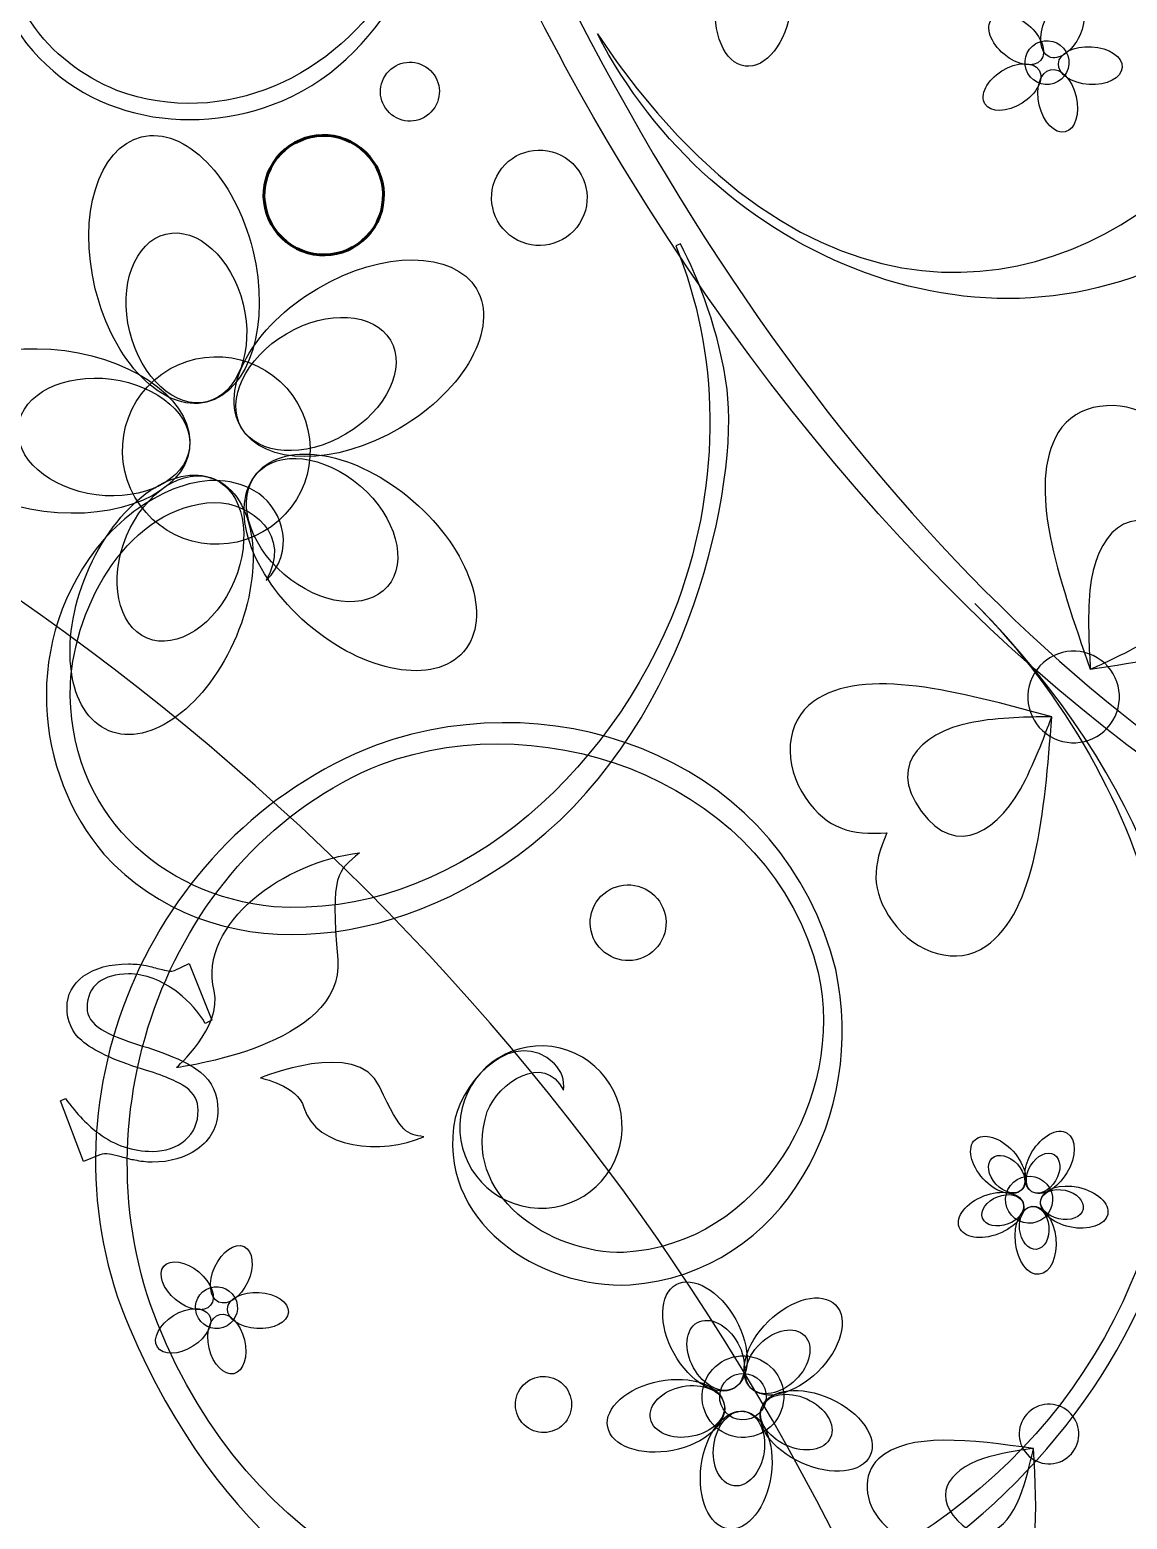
# Model space of a CAD drawing. Header units: millimetres. Extents: x -96 to 58, y -5 to 152.
# Drawn here: x 12.84 to 36.82, y 98.71 to 131.25 of the extents above; entities that cross this region are included whole.
import ezdxf

# ---------------------------------------------------------------- set-up
doc = ezdxf.new("R2010")
doc.units = ezdxf.units.MM
doc.header["$MEASUREMENT"] = 0
doc.layers.add('Capa 1', color=7, linetype='Continuous')

msp = doc.modelspace()

# ---------------------------------------------------------------- linework, layer by layer
at = {"layer": 'Capa 1', "color": 250, "lineweight": 9}
msp.add_open_spline([(-95.1806, 149.5), (-95.1806, 149.5), (57.2195, 149.5), (57.2195, 149.5), (57.2195, 149.5), (57.2195, 149.5), (57.2195, -2.9001), (57.2195, -2.9001), (57.2195, -2.9001), (57.2195, -2.9001), (-95.1806, -2.9001), (-95.1806, -2.9001), (-95.1806, -2.9001), (-95.1806, -2.9001), (-95.1806, 149.5), (-95.1806, 149.5)], degree=3, knots=[0, 0, 0, 0, 0.2, 0.2, 0.2, 0.2, 0.4, 0.4, 0.4, 0.4, 0.6, 0.6, 0.6, 0.6, 1, 1, 1, 1], dxfattribs=at)
at = {"layer": 'Capa 1'}
for points, knots in [([(17.6949, 149.5), (19.3867, 141.1492), (22.6629, 133.359), (25.9231, 128.0589), (25.9231, 128.0589), (35.0561, 113.2103), (47.6647, 107.5703), (57.2195, 111.4163), (57.2195, 111.4163), (57.2195, 111.4163), (57.2195, 112.1034), (57.2195, 112.1034), (57.2195, 112.1034), (57.0717, 112.0312), (56.9225, 111.9615), (56.772, 111.8945), (56.772, 111.8945), (42.8555, 106.7941), (25.4992, 120.1038), (18.2541, 149.447), (18.2541, 149.447), (18.2541, 149.447), (18.2304, 149.5), (18.2304, 149.5), (18.2304, 149.5), (18.2304, 149.5), (17.6949, 149.5), (17.6949, 149.5)], [0, 0, 0, 0, 0.125, 0.125, 0.125, 0.125, 0.25, 0.25, 0.25, 0.25, 0.375, 0.375, 0.375, 0.375, 0.5, 0.5, 0.5, 0.5, 0.625, 0.625, 0.625, 0.625, 0.75, 0.75, 0.75, 0.75, 1, 1, 1, 1]), ([(35.9089, 135.5654), (34.3795, 136.3514), (36.4975, 137.8996), (37.4694, 137.6158), (37.4694, 137.6158), (46.7425, 134.9121), (34.424, 117.419), (25.2462, 131.164), (25.2462, 131.164), (27.7244, 126.3313), (33.8593, 123.5333), (38.8268, 126.7785), (38.8268, 126.7785), (41.9775, 128.8355), (43.932, 132.5225), (42.5589, 136.1846), (42.5589, 136.1846), (41.5837, 138.5755), (39.1085, 140.4101), (36.4608, 139.6264), (36.4608, 139.6264), (35.2128, 139.2142), (34.0631, 138.0933), (34.2806, 136.6792), (34.2806, 136.6792), (34.4261, 135.9305), (35.1355, 135.4414), (35.9089, 135.5654)], [0, 0, 0, 0, 0.125, 0.125, 0.125, 0.125, 0.25, 0.25, 0.25, 0.25, 0.375, 0.375, 0.375, 0.375, 0.5, 0.5, 0.5, 0.5, 0.625, 0.625, 0.625, 0.625, 0.75, 0.75, 0.75, 0.75, 1, 1, 1, 1]), ([(13.602, 134.0283), (14.895, 133.556), (16.0189, 134.993), (14.6538, 135.504), (14.6538, 135.504), (13.4911, 135.8082), (12.5711, 134.7283), (12.3682, 133.6899), (12.3682, 133.6899), (12.0908, 132.0026), (13.2302, 130.5359), (14.7467, 129.9301), (14.7467, 129.9301), (17.0989, 129.0667), (19.5429, 130.2463), (20.7901, 132.3179), (20.7901, 132.3179), (21.7494, 134.014), (21.8333, 135.9562), (21.1614, 137.7711), (21.1614, 137.7711), (21.3412, 137.4007), (21.8396, 136.1928), (21.835, 134.9223), (21.835, 134.9223), (21.8313, 133.6518), (20.7778, 130.7257), (18.3629, 129.7037), (18.3629, 129.7037), (16.29, 128.8266), (13.7797, 129.3352), (12.5256, 131.3105), (12.5256, 131.3105), (11.7343, 132.6378), (11.75, 134.4811), (13.0788, 135.4636), (13.0788, 135.4636), (13.9906, 136.5919), (16.8523, 136.2554), (16.709, 134.0734), (16.709, 134.0734), (16.6338, 132.9247), (15.771, 132.5122), (15.122, 132.5761), (15.122, 132.5761), (14.3387, 132.6531), (13.6781, 133.5356), (13.602, 134.0283)], [0, 0, 0, 0, 0.0769231, 0.0769231, 0.0769231, 0.0769231, 0.1538462, 0.1538462, 0.1538462, 0.1538462, 0.2307692, 0.2307692, 0.2307692, 0.2307692, 0.3076923, 0.3076923, 0.3076923, 0.3076923, 0.3846154, 0.3846154, 0.3846154, 0.3846154, 0.4615385, 0.4615385, 0.4615385, 0.4615385, 0.5384615, 0.5384615, 0.5384615, 0.5384615, 0.6153846, 0.6153846, 0.6153846, 0.6153846, 0.6923077, 0.6923077, 0.6923077, 0.6923077, 0.7692308, 0.7692308, 0.7692308, 0.7692308, 0.8461538, 0.8461538, 0.8461538, 0.8461538, 1, 1, 1, 1]), ([(28.4715, 130.4613), (28.924, 130.4004), (29.3743, 130.9687), (29.4773, 131.7311), (29.4773, 131.7311), (29.5806, 132.4935), (29.2971, 133.161), (28.8446, 133.2223), (28.8446, 133.2223), (28.3921, 133.2833), (27.9413, 132.7146), (27.8383, 131.9525), (27.8383, 131.9525), (27.7356, 131.1902), (28.0189, 130.5226), (28.4715, 130.4613)], [0, 0, 0, 0, 0.2, 0.2, 0.2, 0.2, 0.4, 0.4, 0.4, 0.4, 0.6, 0.6, 0.6, 0.6, 1, 1, 1, 1]), ([(35.6956, 131.9343), (35.4874, 132.0296), (35.1884, 131.8224), (35.0281, 131.4721), (35.0281, 131.4721), (34.8679, 131.1219), (34.9068, 130.7605), (35.1146, 130.6653), (35.1146, 130.6653), (35.3226, 130.5703), (35.6212, 130.777), (35.7817, 131.1276), (35.7817, 131.1276), (35.9419, 131.4779), (35.9036, 131.8392), (35.6956, 131.9343)], [0, 0, 0, 0, 0.2, 0.2, 0.2, 0.2, 0.4, 0.4, 0.4, 0.4, 0.6, 0.6, 0.6, 0.6, 1, 1, 1, 1]), ([(33.8588, 131.4851), (33.7121, 131.3093), (33.833, 130.9664), (34.1287, 130.7195), (34.1287, 130.7195), (34.4246, 130.4729), (34.7834, 130.4144), (34.93, 130.5901), (34.93, 130.5901), (35.0766, 130.7657), (34.9558, 131.1085), (34.6598, 131.3553), (34.6598, 131.3553), (34.3645, 131.6026), (34.0056, 131.6604), (33.8588, 131.4851)], [0, 0, 0, 0, 0.2, 0.2, 0.2, 0.2, 0.4, 0.4, 0.4, 0.4, 0.6, 0.6, 0.6, 0.6, 1, 1, 1, 1]), ([(35.2177, 130.0825), (35.4689, 130.1663), (35.6045, 130.438), (35.5207, 130.6892), (35.5207, 130.6892), (35.437, 130.9408), (35.165, 131.0762), (34.914, 130.9923), (34.914, 130.9923), (34.6628, 130.9084), (34.5268, 130.6366), (34.6109, 130.3855), (34.6109, 130.3855), (34.6951, 130.1341), (34.9663, 129.9984), (35.2177, 130.0825)], [0, 0, 0, 0, 0.2, 0.2, 0.2, 0.2, 0.4, 0.4, 0.4, 0.4, 0.6, 0.6, 0.6, 0.6, 1, 1, 1, 1]), ([(36.7101, 130.4302), (36.7234, 130.6588), (36.4225, 130.8621), (36.0376, 130.8848), (36.0376, 130.8848), (35.6534, 130.9074), (35.3304, 130.7405), (35.3166, 130.5122), (35.3166, 130.5122), (35.3036, 130.2839), (35.6045, 130.0802), (35.9889, 130.0575), (35.9889, 130.0575), (36.374, 130.0351), (36.6967, 130.2018), (36.7101, 130.4302)], [0, 0, 0, 0, 0.2, 0.2, 0.2, 0.2, 0.4, 0.4, 0.4, 0.4, 0.6, 0.6, 0.6, 0.6, 1, 1, 1, 1]), ([(21.4965, 130.4441), (21.1969, 130.6358), (20.7987, 130.5484), (20.6073, 130.2492), (20.6073, 130.2492), (20.4156, 129.9502), (20.5024, 129.5521), (20.8016, 129.3603), (20.8016, 129.3603), (21.1011, 129.1687), (21.499, 129.2558), (21.6905, 129.555), (21.6905, 129.555), (21.8823, 129.8543), (21.7952, 130.2522), (21.4965, 130.4441)], [0, 0, 0, 0, 0.2, 0.2, 0.2, 0.2, 0.4, 0.4, 0.4, 0.4, 0.6, 0.6, 0.6, 0.6, 1, 1, 1, 1]), ([(33.7106, 129.6337), (33.8318, 129.4396), (34.195, 129.4475), (34.5219, 129.6518), (34.5219, 129.6518), (34.8488, 129.8563), (35.0152, 130.1788), (34.8936, 130.373), (34.8936, 130.373), (34.7727, 130.5669), (34.4097, 130.5588), (34.0823, 130.3545), (34.0823, 130.3545), (33.7557, 130.1506), (33.5892, 129.8274), (33.7106, 129.6337)], [0, 0, 0, 0, 0.2, 0.2, 0.2, 0.2, 0.4, 0.4, 0.4, 0.4, 0.6, 0.6, 0.6, 0.6, 1, 1, 1, 1]), ([(35.4627, 129.0239), (35.6853, 129.0768), (35.7937, 129.4232), (35.7044, 129.7983), (35.7044, 129.7983), (35.6162, 130.1736), (35.3633, 130.4345), (35.1406, 130.3816), (35.1406, 130.3816), (34.9178, 130.3292), (34.8092, 129.9821), (34.8982, 129.6073), (34.8982, 129.6073), (34.9872, 129.2322), (35.2396, 128.971), (35.4627, 129.0239)], [0, 0, 0, 0, 0.2, 0.2, 0.2, 0.2, 0.4, 0.4, 0.4, 0.4, 0.6, 0.6, 0.6, 0.6, 1, 1, 1, 1]), ([(15.2866, 128.9141), (14.3367, 128.6812), (13.8839, 127.1949), (14.2757, 125.5949), (14.2757, 125.5949), (14.6685, 123.9949), (15.7568, 122.886), (16.7064, 123.1187), (16.7064, 123.1187), (17.6566, 123.3517), (18.1087, 124.8381), (17.7166, 126.438), (17.7166, 126.438), (17.325, 128.038), (16.2364, 129.1466), (15.2866, 128.9141)], [0, 0, 0, 0, 0.2, 0.2, 0.2, 0.2, 0.4, 0.4, 0.4, 0.4, 0.6, 0.6, 0.6, 0.6, 1, 1, 1, 1]), ([(24.5397, 128.4611), (24.0546, 128.7718), (23.4097, 128.6306), (23.0986, 128.1458), (23.0986, 128.1458), (22.7879, 127.661), (22.9294, 127.0157), (23.4143, 126.7052), (23.4143, 126.7052), (23.8988, 126.3946), (24.5442, 126.5358), (24.8547, 127.0206), (24.8547, 127.0206), (25.1655, 127.5054), (25.0241, 128.1506), (24.5397, 128.4611)], [0, 0, 0, 0, 0.2, 0.2, 0.2, 0.2, 0.4, 0.4, 0.4, 0.4, 0.6, 0.6, 0.6, 0.6, 1, 1, 1, 1]), ([(15.8176, 126.7899), (15.1337, 126.6226), (14.7808, 125.6662), (15.0281, 124.6544), (15.0281, 124.6544), (15.2765, 123.643), (16.0318, 122.9581), (16.7155, 123.1258), (16.7155, 123.1258), (17.3989, 123.2936), (17.753, 124.2497), (17.5049, 125.2612), (17.5049, 125.2612), (17.257, 126.2731), (16.5012, 126.9578), (15.8176, 126.7899)], [0, 0, 0, 0, 0.2, 0.2, 0.2, 0.2, 0.4, 0.4, 0.4, 0.4, 0.6, 0.6, 0.6, 0.6, 1, 1, 1, 1]), ([(18.006, 119.2161), (18.5833, 120.2029), (17.6895, 120.9215), (16.8812, 120.9252), (16.8812, 120.9252), (15.0254, 120.8607), (13.8298, 118.7055), (13.731, 116.9554), (13.731, 116.9554), (13.6518, 114.1355), (15.7115, 112.337), (18.1752, 112.0888), (18.1752, 112.0888), (21.9802, 111.8247), (25.5064, 114.8596), (27.0023, 118.7498), (27.0023, 118.7498), (27.9771, 121.4749), (27.9079, 124.1839), (26.9619, 126.5302), (26.9619, 126.5302), (26.9619, 126.5302), (27.0602, 126.574), (27.0602, 126.574), (27.0602, 126.574), (27.4648, 125.7786), (27.9176, 124.6509), (28.0767, 123.3928), (28.0767, 123.3928), (28.3323, 121.3668), (27.312, 116.2072), (23.7983, 113.4374), (23.7983, 113.4374), (20.7831, 111.0603), (16.8068, 110.684), (14.4646, 113.2382), (14.4646, 113.2382), (12.9711, 114.9796), (12.6146, 117.9236), (14.4608, 120.117), (14.4608, 120.117), (15.3656, 121.1358), (16.8, 121.8162), (17.8474, 121.1207), (17.8474, 121.1207), (18.388, 120.7244), (18.6534, 119.8489), (18.006, 119.2161)], [0, 0, 0, 0, 0.0769231, 0.0769231, 0.0769231, 0.0769231, 0.1538462, 0.1538462, 0.1538462, 0.1538462, 0.2307692, 0.2307692, 0.2307692, 0.2307692, 0.3076923, 0.3076923, 0.3076923, 0.3076923, 0.3846154, 0.3846154, 0.3846154, 0.3846154, 0.4615385, 0.4615385, 0.4615385, 0.4615385, 0.5384615, 0.5384615, 0.5384615, 0.5384615, 0.6153846, 0.6153846, 0.6153846, 0.6153846, 0.6923077, 0.6923077, 0.6923077, 0.6923077, 0.7692308, 0.7692308, 0.7692308, 0.7692308, 0.8461538, 0.8461538, 0.8461538, 0.8461538, 1, 1, 1, 1]), ([(22.604, 125.5897), (22.1078, 126.4323), (20.5546, 126.438), (19.1342, 125.6026), (19.1342, 125.6026), (17.7147, 124.7672), (16.966, 123.4057), (17.4617, 122.5629), (17.4617, 122.5629), (17.9579, 121.7198), (19.512, 121.714), (20.9315, 122.5496), (20.9315, 122.5496), (22.3511, 123.3855), (23.1, 124.7464), (22.604, 125.5897)], [0, 0, 0, 0, 0.2, 0.2, 0.2, 0.2, 0.4, 0.4, 0.4, 0.4, 0.6, 0.6, 0.6, 0.6, 1, 1, 1, 1]), ([(20.7226, 124.4699), (20.3654, 125.0763), (19.348, 125.1398), (18.4502, 124.6114), (18.4502, 124.6114), (17.5528, 124.0836), (17.1142, 123.1627), (17.4714, 122.556), (17.4714, 122.556), (17.8283, 121.9498), (18.8457, 121.886), (19.7437, 122.4143), (19.7437, 122.4143), (20.6412, 122.9427), (21.0794, 123.863), (20.7226, 124.4699)], [0, 0, 0, 0, 0.2, 0.2, 0.2, 0.2, 0.4, 0.4, 0.4, 0.4, 0.6, 0.6, 0.6, 0.6, 1, 1, 1, 1]), ([(10.4204, 122.8729), (10.2934, 121.9029), (11.5153, 120.9435), (13.1489, 120.7297), (13.1489, 120.7297), (14.7819, 120.5167), (16.2098, 121.1296), (16.3363, 122.0995), (16.3363, 122.0995), (16.4632, 123.0699), (15.241, 124.0293), (13.6077, 124.2425), (13.6077, 124.2425), (11.9741, 124.4558), (10.5466, 123.8424), (10.4204, 122.8729)], [0, 0, 0, 0, 0.2, 0.2, 0.2, 0.2, 0.4, 0.4, 0.4, 0.4, 0.6, 0.6, 0.6, 0.6, 1, 1, 1, 1]), ([(18.5876, 123.2551), (17.9285, 124.1754), (16.6468, 124.3871), (15.7264, 123.7279), (15.7264, 123.7279), (14.806, 123.0686), (14.5942, 121.7875), (15.2536, 120.8668), (15.2536, 120.8668), (15.9131, 119.9465), (17.1943, 119.7346), (18.1145, 120.394), (18.1145, 120.394), (19.0351, 121.0532), (19.2464, 122.3347), (18.5876, 123.2551)], [0, 0, 0, 0, 0.2, 0.2, 0.2, 0.2, 0.4, 0.4, 0.4, 0.4, 0.6, 0.6, 0.6, 0.6, 1, 1, 1, 1]), ([(12.5923, 122.5998), (12.5012, 121.9015), (13.2646, 121.226), (14.2975, 121.0909), (14.2975, 121.0909), (15.3301, 120.9564), (16.2418, 121.4129), (16.3334, 122.1107), (16.3334, 122.1107), (16.4243, 122.8086), (15.6606, 123.4838), (14.6277, 123.6192), (14.6277, 123.6192), (13.595, 123.7546), (12.6833, 123.2975), (12.5923, 122.5998)], [0, 0, 0, 0, 0.2, 0.2, 0.2, 0.2, 0.4, 0.4, 0.4, 0.4, 0.6, 0.6, 0.6, 0.6, 1, 1, 1, 1]), ([(38.2885, 121.051), (38.9886, 121.4193), (39.5137, 121.4976), (40.2138, 121.0749), (40.2138, 121.0749), (40.986, 120.6079), (41.2996, 119.7095), (40.9129, 119.0698), (40.9129, 119.0698), (40.2122, 117.9106), (38.1117, 117.5968), (36.0121, 117.2828), (36.0121, 117.2828), (35.3127, 119.2879), (34.6137, 121.293), (35.314, 122.4524), (35.314, 122.4524), (35.7008, 123.0928), (36.6414, 123.2331), (37.4139, 122.7663), (37.4139, 122.7663), (38.1138, 122.3435), (38.2888, 121.8422), (38.2885, 121.051)], [0, 0, 0, 0, 0.1428571, 0.1428571, 0.1428571, 0.1428571, 0.2857143, 0.2857143, 0.2857143, 0.2857143, 0.4285714, 0.4285714, 0.4285714, 0.4285714, 0.5714286, 0.5714286, 0.5714286, 0.5714286, 0.7142857, 0.7142857, 0.7142857, 0.7142857, 1, 1, 1, 1]), ([(22.3211, 117.6633), (22.9606, 118.4031), (22.469, 119.8766), (21.2234, 120.9545), (21.2234, 120.9545), (19.9773, 122.0323), (18.4478, 122.3061), (17.8082, 121.5663), (17.8082, 121.5663), (17.1684, 120.827), (17.6597, 119.3528), (18.9058, 118.275), (18.9058, 118.275), (20.1517, 117.1976), (21.6807, 116.9233), (22.3211, 117.6633)], [0, 0, 0, 0, 0.2, 0.2, 0.2, 0.2, 0.4, 0.4, 0.4, 0.4, 0.6, 0.6, 0.6, 0.6, 1, 1, 1, 1]), ([(20.6585, 119.0877), (21.1184, 119.6199), (20.8534, 120.6041), (20.0657, 121.2855), (20.0657, 121.2855), (19.2776, 121.967), (18.2653, 122.088), (17.8051, 121.5554), (17.8051, 121.5554), (17.3443, 121.0233), (17.6099, 120.0389), (18.3978, 119.3575), (18.3978, 119.3575), (19.1854, 118.6761), (20.1974, 118.555), (20.6585, 119.0877)], [0, 0, 0, 0, 0.2, 0.2, 0.2, 0.2, 0.4, 0.4, 0.4, 0.4, 0.6, 0.6, 0.6, 0.6, 1, 1, 1, 1]), ([(14.5706, 115.9363), (15.4727, 115.5583), (16.7201, 116.484), (17.3572, 118.0037), (17.3572, 118.0037), (17.9934, 119.5233), (17.7781, 121.0615), (16.8758, 121.4395), (16.8758, 121.4395), (15.9738, 121.8176), (14.7259, 120.8917), (14.0894, 119.3723), (14.0894, 119.3723), (13.4529, 117.853), (13.6684, 116.3143), (14.5706, 115.9363)], [0, 0, 0, 0, 0.2, 0.2, 0.2, 0.2, 0.4, 0.4, 0.4, 0.4, 0.6, 0.6, 0.6, 0.6, 1, 1, 1, 1]), ([(15.4069, 117.9602), (16.0563, 117.6877), (16.9087, 118.2461), (17.3114, 119.2069), (17.3114, 119.2069), (17.7138, 120.1674), (17.5137, 121.1671), (16.8643, 121.4393), (16.8643, 121.4393), (16.2153, 121.7114), (15.3623, 121.1525), (14.9594, 120.192), (14.9594, 120.192), (14.5577, 119.2318), (14.7576, 118.2318), (15.4069, 117.9602)], [0, 0, 0, 0, 0.2, 0.2, 0.2, 0.2, 0.4, 0.4, 0.4, 0.4, 0.6, 0.6, 0.6, 0.6, 1, 1, 1, 1]), ([(37.7917, 120.3198), (38.9491, 119.6525), (38.4262, 118.6156), (37.3738, 117.9726), (37.3738, 117.9726), (36.823, 117.6355), (36.2525, 117.387), (36.0121, 117.2828), (36.0121, 117.2828), (36.0016, 117.547), (35.956, 118.1474), (35.9857, 118.7773), (35.9857, 118.7773), (36.0446, 120.0229), (36.6586, 120.9721), (37.7917, 120.3198)], [0, 0, 0, 0, 0.2, 0.2, 0.2, 0.2, 0.4, 0.4, 0.4, 0.4, 0.6, 0.6, 0.6, 0.6, 1, 1, 1, 1]), ([(24.5028, 108.0806), (24.0783, 108.9291), (23.0728, 108.2304), (22.8395, 107.6122), (22.8395, 107.6122), (22.227, 105.7874), (24.2379, 104.495), (25.8186, 104.5353), (25.8186, 104.5353), (28.8215, 104.7034), (30.6682, 107.9336), (30.0706, 110.6505), (30.0706, 110.6505), (29.055, 114.7163), (24.2159, 116.5753), (20.5136, 115.2004), (20.5136, 115.2004), (15.8693, 113.3239), (13.8123, 107.5022), (15.6346, 102.9878), (15.6346, 102.9878), (19.7309, 92.8753), (33.2234, 95.1014), (36.9005, 103.8639), (36.9005, 103.8639), (39.0725, 108.834), (37.4488, 114.703), (33.493, 118.7195), (33.493, 118.7195), (48.8105, 103.1006), (22.7743, 84.9388), (15.0272, 102.8722), (15.0272, 102.8722), (12.9403, 107.7041), (15.3821, 113.6629), (20.4138, 115.6243), (20.4138, 115.6243), (24.5228, 117.0932), (29.346, 115.1872), (30.4507, 110.7174), (30.4507, 110.7174), (31.1292, 107.5926), (29.3608, 104.0939), (25.9623, 103.8266), (25.9623, 103.8266), (23.9691, 103.729), (21.6842, 105.2299), (22.1393, 107.4786), (22.1393, 107.4786), (22.3409, 108.3284), (23.4352, 109.483), (24.3043, 108.6608), (24.3043, 108.6608), (24.458, 108.5001), (24.5327, 108.303), (24.5028, 108.0806)], [0, 0, 0, 0, 0.0666667, 0.0666667, 0.0666667, 0.0666667, 0.1333333, 0.1333333, 0.1333333, 0.1333333, 0.2, 0.2, 0.2, 0.2, 0.2666667, 0.2666667, 0.2666667, 0.2666667, 0.3333333, 0.3333333, 0.3333333, 0.3333333, 0.4, 0.4, 0.4, 0.4, 0.4666667, 0.4666667, 0.4666667, 0.4666667, 0.5333333, 0.5333333, 0.5333333, 0.5333333, 0.6, 0.6, 0.6, 0.6, 0.6666667, 0.6666667, 0.6666667, 0.6666667, 0.7333333, 0.7333333, 0.7333333, 0.7333333, 0.8, 0.8, 0.8, 0.8, 0.8666667, 0.8666667, 0.8666667, 0.8666667, 1, 1, 1, 1]), ([(36.1661, 117.5314), (36.6387, 117.2458), (36.7905, 116.63), (36.505, 116.1572), (36.505, 116.1572), (36.2191, 115.6839), (35.6037, 115.5321), (35.1306, 115.8177), (35.1306, 115.8177), (34.6575, 116.104), (34.5056, 116.7196), (34.7915, 117.192), (34.7915, 117.192), (35.077, 117.6657), (35.6927, 117.8171), (36.1661, 117.5314)], [0, 0, 0, 0, 0.2, 0.2, 0.2, 0.2, 0.4, 0.4, 0.4, 0.4, 0.6, 0.6, 0.6, 0.6, 1, 1, 1, 1]), ([(31.5712, 113.7061), (30.7821, 113.6507), (30.2698, 113.7903), (29.7993, 114.4592), (29.7993, 114.4592), (29.2802, 115.1973), (29.3552, 116.1457), (29.9661, 116.5759), (29.9661, 116.5759), (31.075, 117.3553), (33.1235, 116.7971), (35.1721, 116.2387), (35.1721, 116.2387), (35.0053, 114.1218), (34.8381, 112.005), (33.7299, 111.2254), (33.7299, 111.2254), (33.1182, 110.7956), (32.2005, 111.0457), (31.6813, 111.784), (31.6813, 111.784), (31.2109, 112.4527), (31.2523, 112.9818), (31.5712, 113.7061)], [0, 0, 0, 0, 0.1428571, 0.1428571, 0.1428571, 0.1428571, 0.2857143, 0.2857143, 0.2857143, 0.2857143, 0.4285714, 0.4285714, 0.4285714, 0.4285714, 0.5714286, 0.5714286, 0.5714286, 0.5714286, 0.7142857, 0.7142857, 0.7142857, 0.7142857, 1, 1, 1, 1]), ([(32.3208, 114.1754), (31.5291, 115.2525), (32.4255, 115.9906), (33.6481, 116.156), (33.6481, 116.156), (34.2878, 116.2429), (34.9099, 116.2405), (35.1721, 116.2387), (35.1721, 116.2387), (35.0752, 115.9931), (34.875, 115.4251), (34.5943, 114.8604), (34.5943, 114.8604), (34.0392, 113.7438), (33.0946, 113.1221), (32.3208, 114.1754)], [0, 0, 0, 0, 0.2, 0.2, 0.2, 0.2, 0.4, 0.4, 0.4, 0.4, 0.6, 0.6, 0.6, 0.6, 1, 1, 1, 1]), ([(16.0472, 108.5743), (16.0472, 108.5743), (19.7352, 109.0398), (19.5712, 110.9378), (19.5712, 110.9378), (19.4073, 112.8365), (19.5697, 112.8622), (20.0489, 113.2657), (20.0489, 113.2657), (18.4245, 113.0858), (16.5177, 111.7426), (16.8703, 110.2492), (16.8703, 110.2492), (17.0567, 109.4589), (16.0472, 108.5741), (16.0472, 108.5743)], [0, 0, 0, 0, 0.2, 0.2, 0.2, 0.2, 0.4, 0.4, 0.4, 0.4, 0.6, 0.6, 0.6, 0.6, 1, 1, 1, 1]), ([(26.3633, 112.4373), (25.9781, 112.6839), (25.4657, 112.5717), (25.2193, 112.1868), (25.2193, 112.1868), (24.9724, 111.8021), (25.0845, 111.2892), (25.4698, 111.0429), (25.4698, 111.0429), (25.8541, 110.7958), (26.3664, 110.908), (26.6137, 111.2932), (26.6137, 111.2932), (26.8601, 111.678), (26.7476, 112.1902), (26.3633, 112.4373)], [0, 0, 0, 0, 0.2, 0.2, 0.2, 0.2, 0.4, 0.4, 0.4, 0.4, 0.6, 0.6, 0.6, 0.6, 1, 1, 1, 1]), ([(17.8847, 108.3497), (17.8847, 108.3497), (19.9965, 109.2255), (20.4879, 108.1614), (20.4879, 108.1614), (20.9793, 107.0973), (21.074, 107.1331), (21.4529, 107.0635), (21.4529, 107.0635), (20.5303, 106.6643), (19.1027, 106.8003), (18.8351, 107.7055), (18.8351, 107.7055), (18.6935, 108.1848), (17.8846, 108.3495), (17.8847, 108.3497)], [0, 0, 0, 0, 0.2, 0.2, 0.2, 0.2, 0.4, 0.4, 0.4, 0.4, 0.6, 0.6, 0.6, 0.6, 1, 1, 1, 1]), ([(23.7741, 105.518), (22.8035, 105.6499), (22.123, 106.5429), (22.2546, 107.5138), (22.2546, 107.5138), (22.3865, 108.484), (23.28, 109.1642), (24.2508, 109.0325), (24.2508, 109.0325), (25.221, 108.9013), (25.9013, 108.0074), (25.7697, 107.0369), (25.7697, 107.0369), (25.6381, 106.0668), (24.7445, 105.3865), (23.7741, 105.518)], [0, 0, 0, 0, 0.2, 0.2, 0.2, 0.2, 0.4, 0.4, 0.4, 0.4, 0.6, 0.6, 0.6, 0.6, 1, 1, 1, 1]), ([(33.496, 106.9987), (33.3152, 106.834), (33.3937, 106.4522), (33.6718, 106.1471), (33.6718, 106.1471), (33.9502, 105.8422), (34.3221, 105.7287), (34.5032, 105.8936), (34.5032, 105.8936), (34.6849, 106.0591), (34.6057, 106.4402), (34.3278, 106.7452), (34.3278, 106.7452), (34.0493, 107.0503), (33.677, 107.1637), (33.496, 106.9987)], [0, 0, 0, 0, 0.2, 0.2, 0.2, 0.2, 0.4, 0.4, 0.4, 0.4, 0.6, 0.6, 0.6, 0.6, 1, 1, 1, 1]), ([(35.5044, 107.1449), (35.295, 107.2706), (34.9517, 107.0853), (34.7394, 106.7315), (34.7394, 106.7315), (34.5279, 106.3774), (34.5259, 105.988), (34.7362, 105.8621), (34.7362, 105.8621), (34.9466, 105.7362), (35.2889, 105.921), (35.5013, 106.275), (35.5013, 106.275), (35.7134, 106.6296), (35.7147, 107.0186), (35.5044, 107.1449)], [0, 0, 0, 0, 0.2, 0.2, 0.2, 0.2, 0.4, 0.4, 0.4, 0.4, 0.6, 0.6, 0.6, 0.6, 1, 1, 1, 1]), ([(35.2251, 106.6727), (35.0737, 106.7633), (34.8424, 106.6554), (34.7079, 106.4313), (34.7079, 106.4313), (34.5738, 106.2075), (34.588, 105.9525), (34.7388, 105.8618), (34.7388, 105.8618), (34.891, 105.7712), (35.1217, 105.8792), (35.2559, 106.1027), (35.2559, 106.1027), (35.3902, 106.327), (35.3762, 106.5819), (35.2251, 106.6727)], [0, 0, 0, 0, 0.2, 0.2, 0.2, 0.2, 0.4, 0.4, 0.4, 0.4, 0.6, 0.6, 0.6, 0.6, 1, 1, 1, 1]), ([(33.8674, 106.5953), (33.7373, 106.4764), (33.7741, 106.2233), (33.95, 106.0304), (33.95, 106.0304), (34.1262, 105.8376), (34.3742, 105.7773), (34.5047, 105.8967), (34.5047, 105.8967), (34.635, 106.0156), (34.5977, 106.2682), (34.4219, 106.4611), (34.4219, 106.4611), (34.2466, 106.6538), (33.9976, 106.7138), (33.8674, 106.5953)], [0, 0, 0, 0, 0.2, 0.2, 0.2, 0.2, 0.4, 0.4, 0.4, 0.4, 0.6, 0.6, 0.6, 0.6, 1, 1, 1, 1]), ([(34.9013, 106.1496), (34.6452, 106.2732), (34.3381, 106.1658), (34.2147, 105.9105), (34.2147, 105.9105), (34.0913, 105.6551), (34.1979, 105.3475), (34.4535, 105.2241), (34.4535, 105.2241), (34.7094, 105.1006), (35.0164, 105.2078), (35.1398, 105.4631), (35.1398, 105.4631), (35.2632, 105.7186), (35.1564, 106.0255), (34.9013, 106.1496)], [0, 0, 0, 0, 0.2, 0.2, 0.2, 0.2, 0.4, 0.4, 0.4, 0.4, 0.6, 0.6, 0.6, 0.6, 1, 1, 1, 1]), ([(33.15, 105.0863), (33.2382, 104.8574), (33.622, 104.7925), (34.007, 104.9414), (34.007, 104.9414), (34.3924, 105.0905), (34.6323, 105.3968), (34.5439, 105.6251), (34.5439, 105.6251), (34.4555, 105.8535), (34.0716, 105.9185), (33.6868, 105.7694), (33.6868, 105.7694), (33.3023, 105.6207), (33.0611, 105.3146), (33.15, 105.0863)], [0, 0, 0, 0, 0.2, 0.2, 0.2, 0.2, 0.4, 0.4, 0.4, 0.4, 0.6, 0.6, 0.6, 0.6, 1, 1, 1, 1]), ([(33.6603, 105.2864), (33.7241, 105.1219), (33.9729, 105.0647), (34.2165, 105.1589), (34.2165, 105.1589), (34.4602, 105.2532), (34.6055, 105.4628), (34.5422, 105.6274), (34.5422, 105.6274), (34.4784, 105.7918), (34.2297, 105.8489), (33.9858, 105.7544), (33.9858, 105.7544), (33.7426, 105.6608), (33.5969, 105.4508), (33.6603, 105.2864)], [0, 0, 0, 0, 0.2, 0.2, 0.2, 0.2, 0.4, 0.4, 0.4, 0.4, 0.6, 0.6, 0.6, 0.6, 1, 1, 1, 1]), ([(36.3928, 105.3667), (36.4452, 105.6063), (36.1598, 105.8713), (35.7565, 105.9591), (35.7565, 105.9591), (35.3534, 106.0472), (34.9841, 105.9236), (34.932, 105.6844), (34.932, 105.6844), (34.8798, 105.4451), (35.1644, 105.1792), (35.5679, 105.0919), (35.5679, 105.0919), (35.9713, 105.004), (36.3404, 105.1271), (36.3928, 105.3667)], [0, 0, 0, 0, 0.2, 0.2, 0.2, 0.2, 0.4, 0.4, 0.4, 0.4, 0.6, 0.6, 0.6, 0.6, 1, 1, 1, 1]), ([(35.8563, 105.4806), (35.8937, 105.6531), (35.7171, 105.8378), (35.462, 105.8933), (35.462, 105.8933), (35.2072, 105.9488), (34.97, 105.8541), (34.9326, 105.6815), (34.9326, 105.6815), (34.8951, 105.5092), (35.0714, 105.3243), (35.3263, 105.2691), (35.3263, 105.2691), (35.5814, 105.2137), (35.8186, 105.3082), (35.8563, 105.4806)], [0, 0, 0, 0, 0.2, 0.2, 0.2, 0.2, 0.4, 0.4, 0.4, 0.4, 0.6, 0.6, 0.6, 0.6, 1, 1, 1, 1]), ([(34.8945, 104.0575), (35.1387, 104.0825), (35.3018, 104.4356), (35.26, 104.8464), (35.26, 104.8464), (35.2177, 105.257), (34.9855, 105.5696), (34.7417, 105.5447), (34.7417, 105.5447), (34.498, 105.5195), (34.3347, 105.166), (34.3768, 104.7556), (34.3768, 104.7556), (34.4186, 104.345), (34.651, 104.0324), (34.8945, 104.0575)], [0, 0, 0, 0, 0.2, 0.2, 0.2, 0.2, 0.4, 0.4, 0.4, 0.4, 0.6, 0.6, 0.6, 0.6, 1, 1, 1, 1]), ([(34.8356, 104.603), (35.0113, 104.6206), (35.1321, 104.8458), (35.1057, 105.1054), (35.1057, 105.1054), (35.0789, 105.3654), (34.9148, 105.5613), (34.7394, 105.5429), (34.7394, 105.5429), (34.5639, 105.5249), (34.4432, 105.3), (34.4698, 105.0404), (34.4698, 105.0404), (34.4968, 104.781), (34.6604, 104.5848), (34.8356, 104.603)], [0, 0, 0, 0, 0.2, 0.2, 0.2, 0.2, 0.4, 0.4, 0.4, 0.4, 0.6, 0.6, 0.6, 0.6, 1, 1, 1, 1]), ([(17.5246, 104.6629), (17.3261, 104.7536), (17.0409, 104.5561), (16.8884, 104.2219), (16.8884, 104.2219), (16.7351, 103.8876), (16.7722, 103.5428), (16.9703, 103.452), (16.9703, 103.452), (17.1695, 103.3613), (17.4539, 103.5585), (17.607, 103.8927), (17.607, 103.8927), (17.76, 104.2267), (17.723, 104.5719), (17.5246, 104.6629)], [0, 0, 0, 0, 0.2, 0.2, 0.2, 0.2, 0.4, 0.4, 0.4, 0.4, 0.6, 0.6, 0.6, 0.6, 1, 1, 1, 1]), ([(15.7728, 104.2341), (15.6329, 104.0666), (15.7482, 103.7397), (16.0301, 103.5038), (16.0301, 103.5038), (16.3121, 103.2681), (16.6548, 103.2127), (16.7942, 103.3802), (16.7942, 103.3802), (16.9343, 103.5481), (16.8191, 103.8747), (16.537, 104.1102), (16.537, 104.1102), (16.2547, 104.3462), (15.9125, 104.4016), (15.7728, 104.2341)], [0, 0, 0, 0, 0.2, 0.2, 0.2, 0.2, 0.4, 0.4, 0.4, 0.4, 0.6, 0.6, 0.6, 0.6, 1, 1, 1, 1]), ([(17.0692, 102.8958), (17.3088, 102.976), (17.4376, 103.2354), (17.3577, 103.4749), (17.3577, 103.4749), (17.278, 103.7149), (17.0183, 103.8441), (16.7787, 103.7637), (16.7787, 103.7637), (16.5391, 103.6844), (16.4098, 103.4246), (16.4902, 103.185), (16.4902, 103.185), (16.5701, 102.9456), (16.8289, 102.8161), (17.0692, 102.8958)], [0, 0, 0, 0, 0.2, 0.2, 0.2, 0.2, 0.4, 0.4, 0.4, 0.4, 0.6, 0.6, 0.6, 0.6, 1, 1, 1, 1]), ([(26.9627, 103.8324), (26.5911, 103.626), (26.5721, 102.9506), (26.9201, 102.3246), (26.9201, 102.3246), (27.2688, 101.6992), (27.8526, 101.3591), (28.2241, 101.5659), (28.2241, 101.5659), (28.5959, 101.7728), (28.6147, 102.4477), (28.2661, 103.0736), (28.2661, 103.0736), (27.9183, 103.6995), (27.3337, 104.0393), (26.9627, 103.8324)], [0, 0, 0, 0, 0.2, 0.2, 0.2, 0.2, 0.4, 0.4, 0.4, 0.4, 0.6, 0.6, 0.6, 0.6, 1, 1, 1, 1]), ([(18.493, 103.2278), (18.5059, 103.4457), (18.2183, 103.6397), (17.8511, 103.6615), (17.8511, 103.6615), (17.4843, 103.6832), (17.1763, 103.5239), (17.1634, 103.306), (17.1634, 103.306), (17.1506, 103.0883), (17.4376, 102.8939), (17.8051, 102.8722), (17.8051, 102.8722), (18.172, 102.8508), (18.4796, 103.0095), (18.493, 103.2278)], [0, 0, 0, 0, 0.2, 0.2, 0.2, 0.2, 0.4, 0.4, 0.4, 0.4, 0.6, 0.6, 0.6, 0.6, 1, 1, 1, 1]), ([(30.4488, 103.3873), (30.1512, 103.6917), (29.4951, 103.5316), (28.9828, 103.0305), (28.9828, 103.0305), (28.4715, 102.5299), (28.2968, 101.8767), (28.5947, 101.5728), (28.5947, 101.5728), (28.8924, 101.269), (29.5489, 101.4288), (30.0603, 101.9297), (30.0603, 101.9297), (30.5725, 102.4307), (30.7461, 103.0837), (30.4488, 103.3873)], [0, 0, 0, 0, 0.2, 0.2, 0.2, 0.2, 0.4, 0.4, 0.4, 0.4, 0.6, 0.6, 0.6, 0.6, 1, 1, 1, 1]), ([(15.6312, 102.468), (15.7465, 102.2828), (16.093, 102.2903), (16.405, 102.4852), (16.405, 102.4852), (16.717, 102.6801), (16.8758, 102.9881), (16.7599, 103.173), (16.7599, 103.173), (16.6446, 103.3586), (16.2976, 103.3501), (15.986, 103.1555), (15.986, 103.1555), (15.6742, 102.9609), (15.5153, 102.6526), (15.6312, 102.468)], [0, 0, 0, 0, 0.2, 0.2, 0.2, 0.2, 0.4, 0.4, 0.4, 0.4, 0.6, 0.6, 0.6, 0.6, 1, 1, 1, 1]), ([(17.3027, 101.8863), (17.5147, 101.9367), (17.6185, 102.2675), (17.5332, 102.6249), (17.5332, 102.6249), (17.4488, 102.9827), (17.2075, 103.2319), (16.9954, 103.1813), (16.9954, 103.1813), (16.7831, 103.1313), (16.6794, 102.8004), (16.7644, 102.4426), (16.7644, 102.4426), (16.849, 102.085), (17.0902, 101.8359), (17.3027, 101.8863)], [0, 0, 0, 0, 0.2, 0.2, 0.2, 0.2, 0.4, 0.4, 0.4, 0.4, 0.6, 0.6, 0.6, 0.6, 1, 1, 1, 1]), ([(27.4294, 103.0032), (27.1624, 102.8543), (27.1239, 102.4125), (27.344, 102.017), (27.344, 102.017), (27.5646, 101.6214), (27.9594, 101.4211), (28.2273, 101.57), (28.2273, 101.57), (28.4946, 101.7189), (28.5326, 102.1601), (28.3125, 102.5559), (28.3125, 102.5559), (28.0925, 102.952), (27.6966, 103.1518), (27.4294, 103.0032)], [0, 0, 0, 0, 0.2, 0.2, 0.2, 0.2, 0.4, 0.4, 0.4, 0.4, 0.6, 0.6, 0.6, 0.6, 1, 1, 1, 1]), ([(29.7717, 102.7182), (29.5576, 102.9373), (29.1214, 102.8579), (28.7979, 102.5408), (28.7979, 102.5408), (28.474, 102.2243), (28.3855, 101.7898), (28.599, 101.5711), (28.599, 101.5711), (28.8134, 101.3524), (29.2495, 101.432), (29.5732, 101.7486), (29.5732, 101.7486), (29.8967, 102.0651), (29.9859, 102.4998), (29.7717, 102.7182)], [0, 0, 0, 0, 0.2, 0.2, 0.2, 0.2, 0.4, 0.4, 0.4, 0.4, 0.6, 0.6, 0.6, 0.6, 1, 1, 1, 1]), ([(28.3851, 100.4931), (28.8769, 100.4713), (29.293, 100.8519), (29.3151, 101.3439), (29.3151, 101.3439), (29.3369, 101.8359), (28.9562, 102.2523), (28.4642, 102.274), (28.4642, 102.274), (27.9725, 102.2963), (27.5561, 101.9151), (27.5338, 101.4232), (27.5338, 101.4232), (27.5122, 100.9319), (27.8929, 100.515), (28.3851, 100.4931)], [0, 0, 0, 0, 0.2, 0.2, 0.2, 0.2, 0.4, 0.4, 0.4, 0.4, 0.6, 0.6, 0.6, 0.6, 1, 1, 1, 1]), ([(24.3989, 101.7286), (24.1135, 101.9119), (23.7336, 101.8284), (23.5508, 101.5434), (23.5508, 101.5434), (23.3683, 101.2577), (23.4515, 100.8782), (23.7362, 100.6951), (23.7362, 100.6951), (24.0217, 100.5126), (24.4013, 100.5955), (24.5845, 100.8808), (24.5845, 100.8808), (24.7675, 101.166), (24.6841, 101.5459), (24.3989, 101.7286)], [0, 0, 0, 0, 0.2, 0.2, 0.2, 0.2, 0.4, 0.4, 0.4, 0.4, 0.6, 0.6, 0.6, 0.6, 1, 1, 1, 1]), ([(28.4019, 100.8757), (28.6824, 100.8634), (28.9198, 101.0806), (28.9324, 101.361), (28.9324, 101.361), (28.9449, 101.6417), (28.7275, 101.8791), (28.4476, 101.8917), (28.4476, 101.8917), (28.1666, 101.9042), (27.929, 101.6867), (27.9165, 101.4063), (27.9165, 101.4063), (27.904, 101.1263), (28.1213, 100.8882), (28.4019, 100.8757)], [0, 0, 0, 0, 0.2, 0.2, 0.2, 0.2, 0.4, 0.4, 0.4, 0.4, 0.6, 0.6, 0.6, 0.6, 1, 1, 1, 1]), ([(25.4703, 100.7195), (25.5513, 100.302), (26.1869, 100.0737), (26.8898, 100.2102), (26.8898, 100.2102), (27.5933, 100.3467), (28.0982, 100.7955), (28.0169, 101.213), (28.0169, 101.213), (27.9363, 101.6306), (27.3002, 101.8587), (26.5973, 101.7222), (26.5973, 101.7222), (25.8936, 101.5861), (25.389, 101.1369), (25.4703, 100.7195)], [0, 0, 0, 0, 0.2, 0.2, 0.2, 0.2, 0.4, 0.4, 0.4, 0.4, 0.6, 0.6, 0.6, 0.6, 1, 1, 1, 1]), ([(26.4039, 100.9049), (26.462, 100.6044), (26.8698, 100.4309), (27.3146, 100.5171), (27.3146, 100.5171), (27.7591, 100.6034), (28.0724, 100.9169), (28.0143, 101.2171), (28.0143, 101.2171), (27.9561, 101.5178), (27.5481, 101.6916), (27.1037, 101.6055), (27.1037, 101.6055), (26.659, 101.5192), (26.3455, 101.2053), (26.4039, 100.9049)], [0, 0, 0, 0, 0.2, 0.2, 0.2, 0.2, 0.4, 0.4, 0.4, 0.4, 0.6, 0.6, 0.6, 0.6, 1, 1, 1, 1]), ([(31.2061, 100.1012), (31.3815, 100.488), (30.9953, 101.042), (30.3431, 101.3379), (30.3431, 101.3379), (29.6909, 101.6343), (29.0195, 101.5597), (28.8437, 101.1725), (28.8437, 101.1725), (28.6676, 100.7856), (29.0544, 100.2312), (29.7066, 99.9352), (29.7066, 99.9352), (30.3592, 99.6394), (31.0303, 99.7137), (31.2061, 100.1012)], [0, 0, 0, 0, 0.2, 0.2, 0.2, 0.2, 0.4, 0.4, 0.4, 0.4, 0.6, 0.6, 0.6, 0.6, 1, 1, 1, 1]), ([(30.3371, 100.4901), (30.4639, 100.7687), (30.2317, 101.1464), (29.8194, 101.3336), (29.8194, 101.3336), (29.407, 101.5208), (28.9699, 101.446), (28.8437, 101.1675), (28.8437, 101.1675), (28.7174, 100.889), (28.949, 100.5111), (29.3614, 100.3239), (29.3614, 100.3239), (29.774, 100.1371), (30.2109, 100.2111), (30.3371, 100.4901)], [0, 0, 0, 0, 0.2, 0.2, 0.2, 0.2, 0.4, 0.4, 0.4, 0.4, 0.6, 0.6, 0.6, 0.6, 1, 1, 1, 1]), ([(34.6324, 100.1248), (34.3885, 100.3895), (34.4051, 100.8018), (34.6699, 101.0459), (34.6699, 101.0459), (34.9346, 101.2898), (35.3467, 101.2732), (35.5908, 101.0084), (35.5908, 101.0084), (35.8344, 100.7443), (35.8183, 100.3316), (35.5536, 100.0877), (35.5536, 100.0877), (35.2889, 99.8436), (34.8765, 99.8605), (34.6324, 100.1248)], [0, 0, 0, 0, 0.2, 0.2, 0.2, 0.2, 0.4, 0.4, 0.4, 0.4, 0.6, 0.6, 0.6, 0.6, 1, 1, 1, 1]), ([(28.1033, 98.4929), (28.525, 98.4363), (28.9444, 98.9653), (29.0401, 99.675), (29.0401, 99.675), (29.1361, 100.3852), (28.8717, 101.007), (28.4508, 101.0637), (28.4508, 101.0637), (28.0292, 101.1212), (27.6096, 100.5912), (27.5141, 99.8814), (27.5141, 99.8814), (27.4179, 99.1717), (27.6818, 98.5501), (28.1033, 98.4929)], [0, 0, 0, 0, 0.2, 0.2, 0.2, 0.2, 0.4, 0.4, 0.4, 0.4, 0.6, 0.6, 0.6, 0.6, 1, 1, 1, 1]), ([(28.2261, 99.437), (28.5296, 99.3962), (28.8243, 99.7266), (28.8852, 100.1754), (28.8852, 100.1754), (28.9461, 100.6243), (28.749, 101.0216), (28.4459, 101.0626), (28.4459, 101.0626), (28.1426, 101.1037), (27.8474, 100.7726), (27.7867, 100.3239), (27.7867, 100.3239), (27.7266, 99.8752), (27.923, 99.4779), (28.2261, 99.437)], [0, 0, 0, 0, 0.2, 0.2, 0.2, 0.2, 0.4, 0.4, 0.4, 0.4, 0.6, 0.6, 0.6, 0.6, 1, 1, 1, 1]), ([(32.6669, 98.3089), (32.162, 98.2059), (31.819, 98.2518), (31.4581, 98.6434), (31.4581, 98.6434), (31.0601, 99.0757), (31.0271, 99.6939), (31.3851, 100.0236), (31.3851, 100.0236), (32.0335, 100.6221), (33.4034, 100.4372), (34.7737, 100.2523), (34.7737, 100.2523), (34.8473, 98.8717), (34.9208, 97.4911), (34.2723, 96.893), (34.2723, 96.893), (33.9144, 96.5629), (33.3007, 96.6457), (32.9023, 97.0775), (32.9023, 97.0775), (32.5415, 97.4691), (32.5228, 97.8139), (32.6669, 98.3089)], [0, 0, 0, 0, 0.1428571, 0.1428571, 0.1428571, 0.1428571, 0.2857143, 0.2857143, 0.2857143, 0.2857143, 0.4285714, 0.4285714, 0.4285714, 0.4285714, 0.5714286, 0.5714286, 0.5714286, 0.5714286, 0.7142857, 0.7142857, 0.7142857, 0.7142857, 1, 1, 1, 1]), ([(33.1105, 98.6764), (32.5071, 99.3035), (33.0222, 99.8568), (33.7969, 100.0683), (33.7969, 100.0683), (34.2026, 100.1792), (34.6043, 100.2308), (34.7737, 100.2523), (34.7737, 100.2523), (34.7326, 100.0855), (34.6518, 99.7017), (34.5193, 99.313), (34.5193, 99.313), (34.2567, 98.5451), (33.6999, 98.0626), (33.1105, 98.6764)], [0, 0, 0, 0, 0.2, 0.2, 0.2, 0.2, 0.4, 0.4, 0.4, 0.4, 0.6, 0.6, 0.6, 0.6, 1, 1, 1, 1])]:
    msp.add_open_spline(points, degree=3, knots=knots, dxfattribs=at)
at = {"layer": 'Capa 1', "lineweight": 60}
msp.add_open_spline([(19.97, 128.7385), (19.3632, 129.1274), (18.5558, 128.9505), (18.1668, 128.3436), (18.1668, 128.3436), (17.7781, 127.7368), (17.9551, 126.9292), (18.5618, 126.5405), (18.5618, 126.5405), (19.1687, 126.1519), (19.9759, 126.3285), (20.3649, 126.9351), (20.3649, 126.9351), (20.7535, 127.5423), (20.5772, 128.3494), (19.97, 128.7385)], degree=3, knots=[0, 0, 0, 0, 0.2, 0.2, 0.2, 0.2, 0.4, 0.4, 0.4, 0.4, 0.6, 0.6, 0.6, 0.6, 1, 1, 1, 1], dxfattribs=at)
at = {"layer": 'Capa 1', "color": 7}
msp.add_open_spline([(-18.9806, 128.6859), (11.6082, 128.6859), (36.4054, 103.8887), (36.4054, 73.2999), (36.4054, 73.2999), (36.4054, 42.7112), (11.6082, 17.9139), (-18.9806, 17.9139), (-18.9806, 17.9139), (-49.5694, 17.9139), (-74.3666, 42.7111), (-74.3666, 73.2999), (-74.3666, 73.2999), (-74.3666, 103.8888), (-49.5694, 128.6859), (-18.9806, 128.6859)], degree=3, knots=[0, 0, 0, 0, 0.2, 0.2, 0.2, 0.2, 0.4, 0.4, 0.4, 0.4, 0.6, 0.6, 0.6, 0.6, 1, 1, 1, 1], dxfattribs=at)
at = {"layer": 'Capa 1', "color": 250}
msp.add_open_spline([(13.6235, 107.8998), (13.6235, 107.8998), (13.5143, 107.8494), (13.5143, 107.8494), (13.5143, 107.8494), (13.5143, 107.8494), (14.0204, 106.5264), (14.0204, 106.5264), (14.0204, 106.5264), (14.0204, 106.5264), (14.3742, 106.6703), (14.3742, 106.6703), (14.3742, 106.6703), (14.436, 106.6919), (14.5065, 106.6974), (14.5842, 106.6859), (14.5842, 106.6859), (14.636, 106.6744), (14.7193, 106.6557), (14.8373, 106.627), (14.8373, 106.627), (14.9609, 106.5881), (15.0616, 106.5623), (15.1407, 106.5522), (15.1407, 106.5522), (15.2644, 106.5234), (15.3909, 106.509), (15.5204, 106.509), (15.5204, 106.509), (15.9072, 106.5091), (16.2336, 106.6025), (16.4968, 106.788), (16.4968, 106.788), (16.8002, 107.0011), (16.9527, 107.287), (16.9527, 107.6466), (16.9527, 107.6466), (16.9527, 107.9905), (16.8261, 108.2649), (16.573, 108.4735), (16.573, 108.4735), (16.3314, 108.6691), (15.9115, 108.8603), (15.3104, 109.0458), (15.3104, 109.0458), (14.866, 109.1869), (14.5655, 109.3076), (14.4087, 109.4082), (14.4087, 109.4082), (14.2003, 109.5377), (14.0967, 109.6973), (14.0967, 109.8885), (14.0967, 109.8885), (14.0967, 110.1245), (14.1786, 110.307), (14.3411, 110.4364), (14.3411, 110.4364), (14.5036, 110.5602), (14.7237, 110.622), (14.9983, 110.622), (14.9983, 110.622), (15.3636, 110.6222), (15.7231, 110.4868), (16.0769, 110.2164), (16.0769, 110.2164), (16.3415, 110.0094), (16.54, 109.7836), (16.6751, 109.542), (16.6751, 109.542), (16.6751, 109.542), (16.819, 109.6097), (16.819, 109.6097), (16.819, 109.6097), (16.819, 109.6097), (16.33, 110.8478), (16.33, 110.8478), (16.33, 110.8478), (16.33, 110.8478), (16.0093, 110.6968), (16.0093, 110.6968), (16.0093, 110.6968), (15.9705, 110.6809), (15.923, 110.678), (15.8655, 110.6896), (15.8655, 110.6896), (15.8268, 110.694), (15.762, 110.7082), (15.6728, 110.7313), (15.6728, 110.7313), (15.5549, 110.7644), (15.4585, 110.7902), (15.3852, 110.8075), (15.3852, 110.8075), (15.2573, 110.8291), (15.1278, 110.8406), (14.9983, 110.8406), (14.9983, 110.8406), (14.5943, 110.8406), (14.2649, 110.7514), (14.0118, 110.5716), (14.0118, 110.5716), (13.776, 110.3906), (13.658, 110.1632), (13.658, 109.8885), (13.658, 109.8885), (13.6581, 109.5911), (13.7645, 109.3493), (13.9787, 109.1637), (13.9787, 109.1637), (14.2203, 108.9509), (14.6633, 108.7424), (15.309, 108.5396), (15.309, 108.5396), (15.7591, 108.406), (16.074, 108.2736), (16.2538, 108.1441), (16.2538, 108.1441), (16.4335, 108.0147), (16.5227, 107.8493), (16.5227, 107.6466), (16.5227, 107.6466), (16.5227, 107.372), (16.4278, 107.1519), (16.2365, 106.9894), (16.2365, 106.9894), (16.051, 106.827), (15.8123, 106.7449), (15.5204, 106.7449), (15.5204, 106.7449), (15.0933, 106.7451), (14.705, 106.8743), (14.3569, 107.1332), (14.3569, 107.1332), (14.1211, 107.3015), (13.8766, 107.5574), (13.6235, 107.8998)], degree=3, knots=[0, 0, 0, 0, 0.0285714, 0.0285714, 0.0285714, 0.0285714, 0.0571429, 0.0571429, 0.0571429, 0.0571429, 0.0857143, 0.0857143, 0.0857143, 0.0857143, 0.1142857, 0.1142857, 0.1142857, 0.1142857, 0.1428571, 0.1428571, 0.1428571, 0.1428571, 0.1714286, 0.1714286, 0.1714286, 0.1714286, 0.2, 0.2, 0.2, 0.2, 0.2285714, 0.2285714, 0.2285714, 0.2285714, 0.2571429, 0.2571429, 0.2571429, 0.2571429, 0.2857143, 0.2857143, 0.2857143, 0.2857143, 0.3142857, 0.3142857, 0.3142857, 0.3142857, 0.3428571, 0.3428571, 0.3428571, 0.3428571, 0.3714286, 0.3714286, 0.3714286, 0.3714286, 0.4, 0.4, 0.4, 0.4, 0.4285714, 0.4285714, 0.4285714, 0.4285714, 0.4571429, 0.4571429, 0.4571429, 0.4571429, 0.4857143, 0.4857143, 0.4857143, 0.4857143, 0.5142857, 0.5142857, 0.5142857, 0.5142857, 0.5428571, 0.5428571, 0.5428571, 0.5428571, 0.5714286, 0.5714286, 0.5714286, 0.5714286, 0.6, 0.6, 0.6, 0.6, 0.6285714, 0.6285714, 0.6285714, 0.6285714, 0.6571429, 0.6571429, 0.6571429, 0.6571429, 0.6857143, 0.6857143, 0.6857143, 0.6857143, 0.7142857, 0.7142857, 0.7142857, 0.7142857, 0.7428571, 0.7428571, 0.7428571, 0.7428571, 0.7714286, 0.7714286, 0.7714286, 0.7714286, 0.8, 0.8, 0.8, 0.8, 0.8285714, 0.8285714, 0.8285714, 0.8285714, 0.8571429, 0.8571429, 0.8571429, 0.8571429, 0.8857143, 0.8857143, 0.8857143, 0.8857143, 0.9142857, 0.9142857, 0.9142857, 0.9142857, 0.9428571, 0.9428571, 0.9428571, 0.9428571, 1, 1, 1, 1], dxfattribs=at)

doc.saveas('drawing.dxf')
